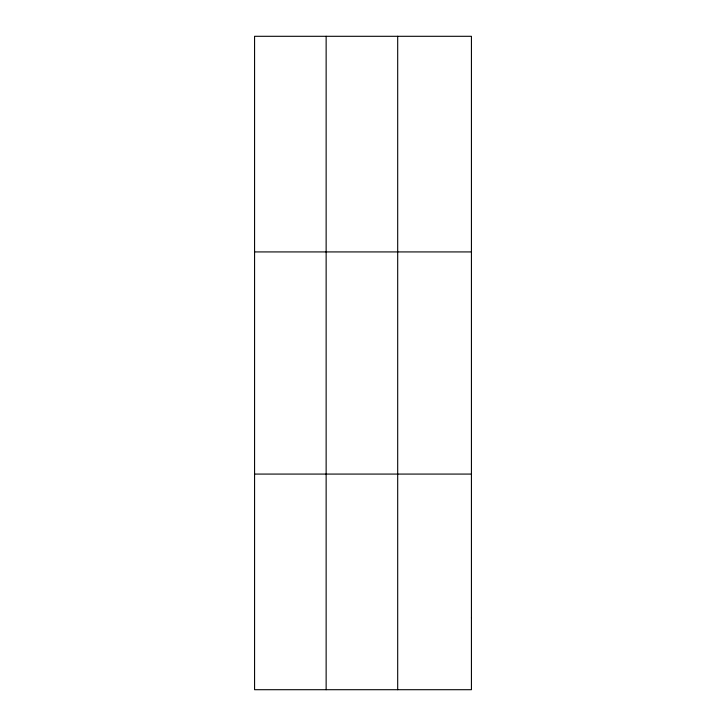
<?xml version="1.0" encoding="UTF-8"?>
<svg xmlns="http://www.w3.org/2000/svg" width="726" height="726" viewBox="0 0 726 726"><rect width="100%" height="100%" fill="white"/><g stroke="black" fill="none" stroke-linecap="round" stroke-linejoin="round"><path stroke-width="1.09" d="M397.694 689.7L397.694 36.3M254.572 251.922L471.428 251.922M254.572 474.078L471.428 474.078M326.137 36.3L326.137 689.7M471.428 617.826L471.428 689.7L254.572 689.7L254.572 36.3L471.428 36.3L471.428 617.826"/></g></svg>
